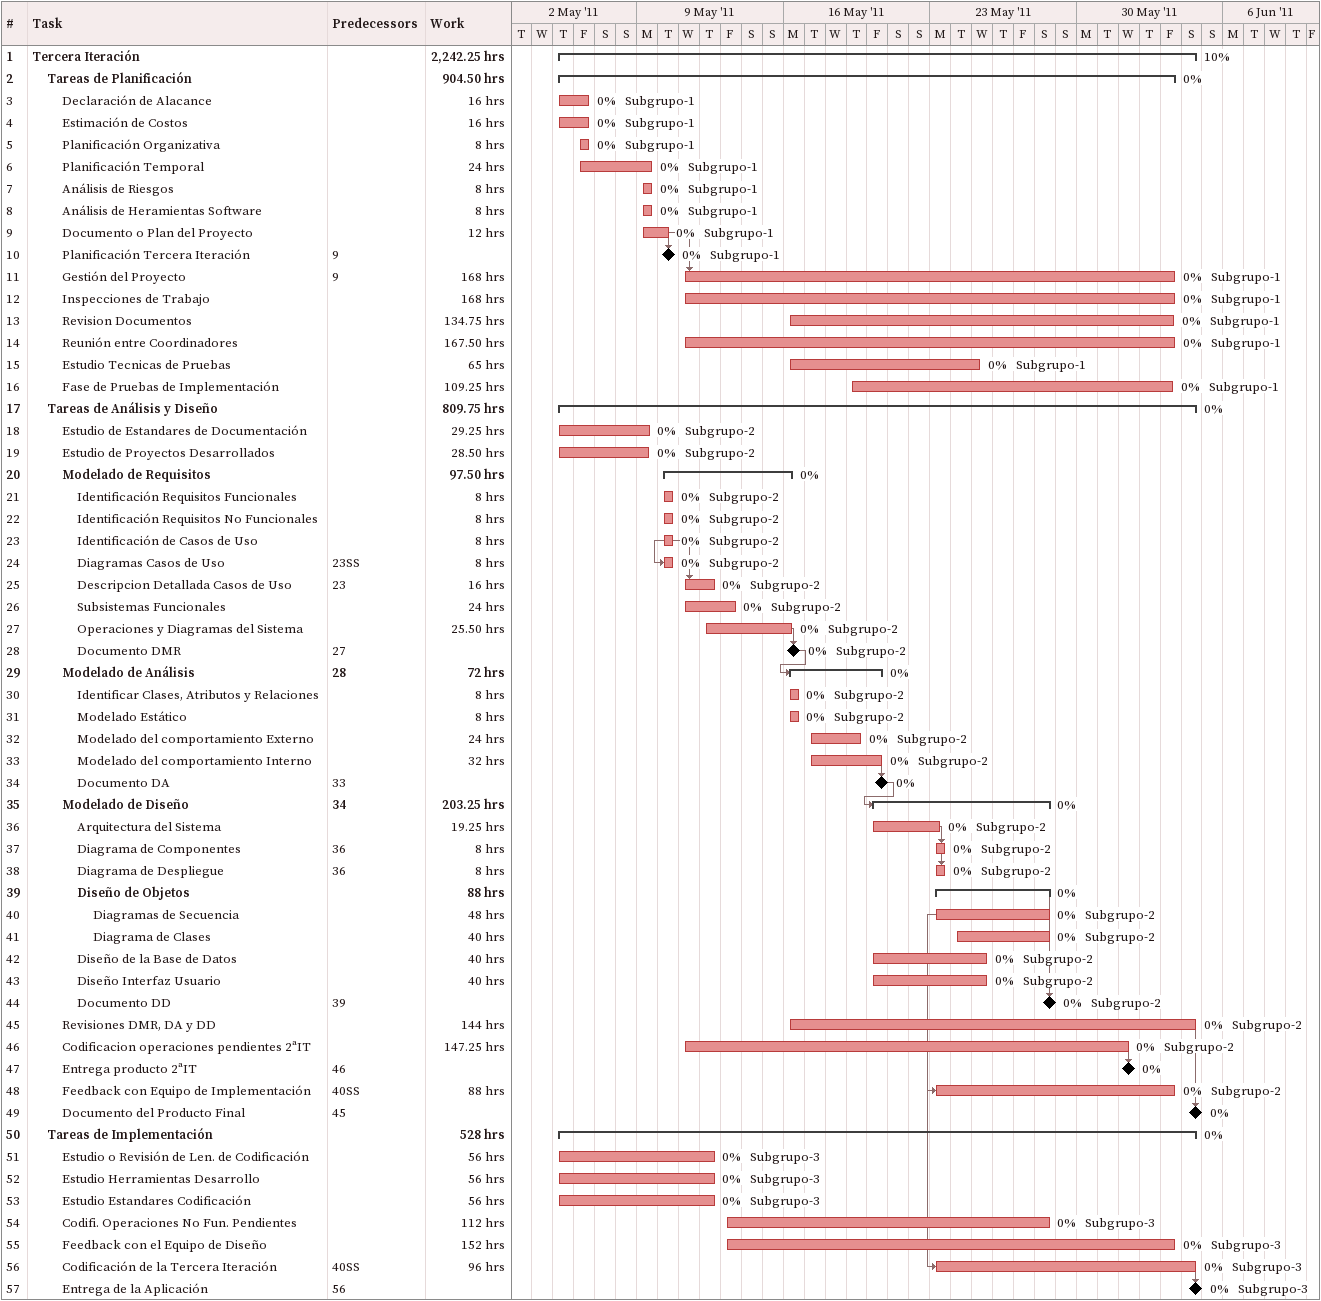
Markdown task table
| ID | Level | Task | Start | Finish | Predecessors | Resources | % complete | Work (h) |
|---|---|---|---|---|---|---|---|---|
| 1 | 1 | **Tercera Iteración** | 2011-05-05 | 2011-06-04 |  |  | 10 | 2242.25 |
| 2 | 2 | **Tareas de Planificación** | 2011-05-05 | 2011-06-03 |  |  | 0 | 904.50 |
| 3 | 3 | Declaración de Alacance | 2011-05-05 | 2011-05-06 |  | Subgrupo-1 | 0 | 16 |
| 4 | 3 | Estimación de Costos | 2011-05-05 | 2011-05-06 |  | Subgrupo-1 | 0 | 16 |
| 5 | 3 | Planificación Organizativa | 2011-05-06 | 2011-05-06 |  | Subgrupo-1 | 0 | 8 |
| 6 | 3 | Planificación Temporal | 2011-05-06 | 2011-05-09 |  | Subgrupo-1 | 0 | 24 |
| 7 | 3 | Análisis de Riesgos | 2011-05-09 | 2011-05-09 |  | Subgrupo-1 | 0 | 8 |
| 8 | 3 | Análisis de Heramientas Software | 2011-05-09 | 2011-05-09 |  | Subgrupo-1 | 0 | 8 |
| 9 | 3 | Documento o Plan del Proyecto | 2011-05-09 | 2011-05-10 |  | Subgrupo-1 | 0 | 12 |
| 10 | 3 | Planificación Tercera Iteración (milestone) | 2011-05-10 | 2011-05-10 | 9 | Subgrupo-1 | 0 |  |
| 11 | 3 | Gestión del Proyecto | 2011-05-11 | 2011-06-03 | 9 | Subgrupo-1 | 0 | 168 |
| 12 | 3 | Inspecciones de Trabajo | 2011-05-11 | 2011-06-03 |  | Subgrupo-1 | 0 | 168 |
| 13 | 3 | Revision Documentos | 2011-05-16 | 2011-06-03 |  | Subgrupo-1 | 0 | 134.75 |
| 14 | 3 | Reunión entre Coordinadores | 2011-05-11 | 2011-06-03 |  | Subgrupo-1 | 0 | 167.50 |
| 15 | 3 | Estudio Tecnicas de Pruebas | 2011-05-16 | 2011-05-25 |  | Subgrupo-1 | 0 | 65 |
| 16 | 3 | Fase de Pruebas de Implementación | 2011-05-19 | 2011-06-03 |  | Subgrupo-1 | 0 | 109.25 |
| 17 | 2 | **Tareas de Análisis y Diseño** | 2011-05-05 | 2011-06-04 |  |  | 0 | 809.75 |
| 18 | 3 | Estudio de Estandares de Documentación | 2011-05-05 | 2011-05-09 |  | Subgrupo-2 | 0 | 29.25 |
| 19 | 3 | Estudio de Proyectos Desarrollados | 2011-05-05 | 2011-05-09 |  | Subgrupo-2 | 0 | 28.50 |
| 20 | 3 | **Modelado de Requisitos** | 2011-05-10 | 2011-05-16 |  |  | 0 | 97.50 |
| 21 | 4 | Identificación Requisitos Funcionales | 2011-05-10 | 2011-05-10 |  | Subgrupo-2 | 0 | 8 |
| 22 | 4 | Identificación Requisitos No Funcionales | 2011-05-10 | 2011-05-10 |  | Subgrupo-2 | 0 | 8 |
| 23 | 4 | Identificación de Casos de Uso | 2011-05-10 | 2011-05-10 |  | Subgrupo-2 | 0 | 8 |
| 24 | 4 | Diagramas Casos de Uso | 2011-05-10 | 2011-05-10 | 23SS | Subgrupo-2 | 0 | 8 |
| 25 | 4 | Descripcion Detallada Casos de Uso | 2011-05-11 | 2011-05-12 | 23 | Subgrupo-2 | 0 | 16 |
| 26 | 4 | Subsistemas Funcionales | 2011-05-11 | 2011-05-13 |  | Subgrupo-2 | 0 | 24 |
| 27 | 4 | Operaciones y Diagramas del Sistema | 2011-05-12 | 2011-05-16 |  | Subgrupo-2 | 0 | 25.50 |
| 28 | 4 | Documento DMR (milestone) | 2011-05-16 | 2011-05-16 | 27 | Subgrupo-2 | 0 |  |
| 29 | 3 | **Modelado de Análisis** | 2011-05-16 | 2011-05-20 | 28 |  | 0 | 72 |
| 30 | 4 | Identificar Clases, Atributos y Relaciones | 2011-05-16 | 2011-05-16 |  | Subgrupo-2 | 0 | 8 |
| 31 | 4 | Modelado Estático | 2011-05-16 | 2011-05-16 |  | Subgrupo-2 | 0 | 8 |
| 32 | 4 | Modelado del comportamiento Externo | 2011-05-17 | 2011-05-19 |  | Subgrupo-2 | 0 | 24 |
| 33 | 4 | Modelado del comportamiento Interno | 2011-05-17 | 2011-05-20 |  | Subgrupo-2 | 0 | 32 |
| 34 | 4 | Documento DA (milestone) | 2011-05-20 | 2011-05-20 | 33 |  | 0 |  |
| 35 | 3 | **Modelado de Diseño** | 2011-05-20 | 2011-05-28 | 34 |  | 0 | 203.25 |
| 36 | 4 | Arquitectura del Sistema | 2011-05-20 | 2011-05-23 |  | Subgrupo-2 | 0 | 19.25 |
| 37 | 4 | Diagrama de Componentes | 2011-05-23 | 2011-05-23 | 36 | Subgrupo-2 | 0 | 8 |
| 38 | 4 | Diagrama de Despliegue | 2011-05-23 | 2011-05-23 | 36 | Subgrupo-2 | 0 | 8 |
| 39 | 4 | **Diseño de Objetos** | 2011-05-23 | 2011-05-28 |  |  | 0 | 88 |
| 40 | 5 | Diagramas de Secuencia | 2011-05-23 | 2011-05-28 |  | Subgrupo-2 | 0 | 48 |
| 41 | 5 | Diagrama de Clases | 2011-05-24 | 2011-05-28 |  | Subgrupo-2 | 0 | 40 |
| 42 | 4 | Diseño de la Base de Datos | 2011-05-20 | 2011-05-25 |  | Subgrupo-2 | 0 | 40 |
| 43 | 4 | Diseño Interfaz Usuario | 2011-05-20 | 2011-05-25 |  | Subgrupo-2 | 0 | 40 |
| 44 | 4 | Documento DD (milestone) | 2011-05-28 | 2011-05-28 | 39 | Subgrupo-2 | 0 |  |
| 45 | 3 | Revisiones DMR, DA y DD | 2011-05-16 | 2011-06-04 |  | Subgrupo-2 | 0 | 144 |
| 46 | 3 | Codificacion operaciones pendientes 2ªIT | 2011-05-11 | 2011-06-01 |  | Subgrupo-2 | 0 | 147.25 |
| 47 | 3 | Entrega producto 2ªIT (milestone) | 2011-06-01 | 2011-06-01 | 46 |  | 0 |  |
| 48 | 3 | Feedback con Equipo de Implementación | 2011-05-23 | 2011-06-03 | 40SS | Subgrupo-2 | 0 | 88 |
| 49 | 3 | Documento del Producto Final (milestone) | 2011-06-04 | 2011-06-04 | 45 |  | 0 |  |
| 50 | 2 | **Tareas de Implementación** | 2011-05-05 | 2011-06-04 |  |  | 0 | 528 |
| 51 | 3 | Estudio o Revisión de Len. de Codificación | 2011-05-05 | 2011-05-12 |  | Subgrupo-3 | 0 | 56 |
| 52 | 3 | Estudio Herramientas Desarrollo | 2011-05-05 | 2011-05-12 |  | Subgrupo-3 | 0 | 56 |
| 53 | 3 | Estudio Estandares Codificación | 2011-05-05 | 2011-05-12 |  | Subgrupo-3 | 0 | 56 |
| 54 | 3 | Codifi. Operaciones No Fun. Pendientes | 2011-05-13 | 2011-05-28 |  | Subgrupo-3 | 0 | 112 |
| 55 | 3 | Feedback con el Equipo de Diseño | 2011-05-13 | 2011-06-03 |  | Subgrupo-3 | 0 | 152 |
| 56 | 3 | Codificación de la Tercera Iteración | 2011-05-23 | 2011-06-04 | 40SS | Subgrupo-3 | 0 | 96 |
| 57 | 3 | Entrega de la Aplicación (milestone) | 2011-06-04 | 2011-06-04 | 56 | Subgrupo-3 | 0 |  |
